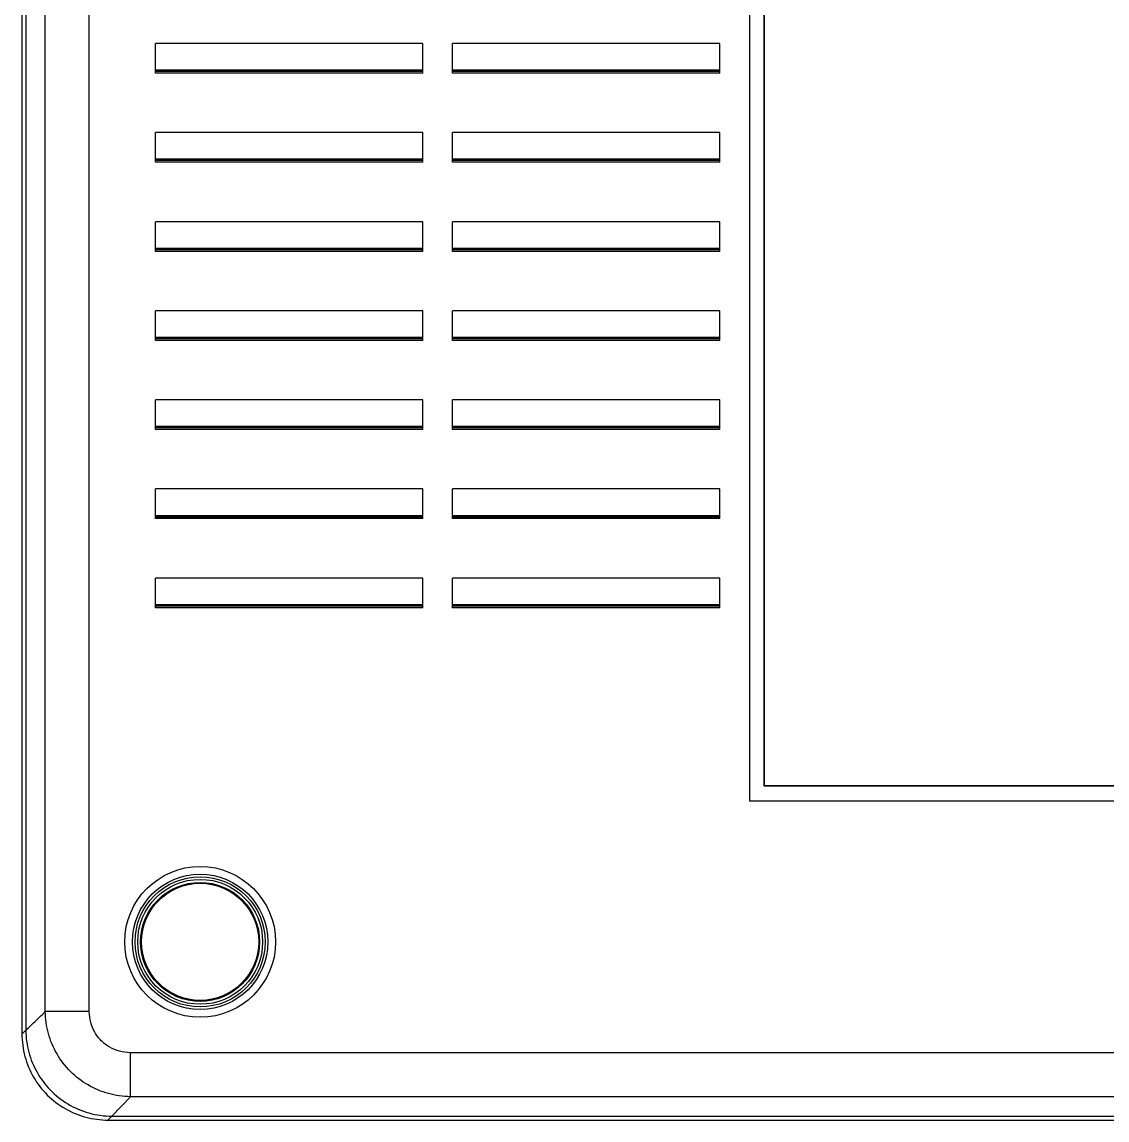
# Model space of a CAD drawing. Header units: inches. Extents: x -219 to 252, y -99 to 210.
# Drawn here: x -208.56 to -169.87, y -68.95 to -29.8 of the extents above; entities that cross this region are included whole.
import ezdxf

# ---------------------------------------------------------------- set-up
doc = ezdxf.new("R2010")
doc.units = ezdxf.units.IN
doc.header["$MEASUREMENT"] = 0
doc.layers.add('02___PRT_ALL_AXES', color=7, linetype='Continuous')

# ---------------------------------------------------------------- blocks, each defined once
blk = doc.blocks.new('block 1895')
at = {"color": 7, "lineweight": 25, "true_color": 0xffffff}
blk.add_lwpolyline([(-208.563, 4.759), (-208.563, -65.888)], dxfattribs=at)
blk = doc.blocks.new('block 1896')
at = {"color": 7, "lineweight": 25, "true_color": 0xffffff}
blk.add_lwpolyline([(-208.424, 4.62), (-208.424, -65.749)], dxfattribs=at)
blk = doc.blocks.new('block 1897')
at = {"color": 7, "lineweight": 25, "true_color": 0xffffff}
blk.add_lwpolyline([(-207.73, -65.089), (-207.73, 3.96)], dxfattribs=at)
blk = doc.blocks.new('block 1898')
at = {"color": 7, "lineweight": 25, "true_color": 0xffffff}
blk.add_lwpolyline([(-206.161, -65.089), (-206.161, 3.96)], dxfattribs=at)
blk = doc.blocks.new('block 1899')
at = {"color": 7, "lineweight": 25, "true_color": 0xffffff}
blk.add_lwpolyline([(-204.697, -68.122), (-204.697, -66.553)], dxfattribs=at)
blk = doc.blocks.new('block 1901')
at = {"color": 7, "lineweight": 25, "true_color": 0xffffff}
blk.add_lwpolyline([(-203.797, -50.686), (-203.797, -49.627)], dxfattribs=at)
blk = doc.blocks.new('block 1902')
at = {"color": 7, "lineweight": 25, "true_color": 0xffffff}
blk.add_lwpolyline([(-203.797, -47.509), (-203.797, -46.45)], dxfattribs=at)
blk = doc.blocks.new('block 1903')
at = {"color": 7, "lineweight": 25, "true_color": 0xffffff}
blk.add_lwpolyline([(-203.797, -44.332), (-203.797, -43.273)], dxfattribs=at)
blk = doc.blocks.new('block 1904')
at = {"color": 7, "lineweight": 25, "true_color": 0xffffff}
blk.add_lwpolyline([(-203.797, -41.155), (-203.797, -40.096)], dxfattribs=at)
blk = doc.blocks.new('block 1905')
at = {"color": 7, "lineweight": 25, "true_color": 0xffffff}
blk.add_lwpolyline([(-203.797, -37.978), (-203.797, -36.919)], dxfattribs=at)
blk = doc.blocks.new('block 1906')
at = {"color": 7, "lineweight": 25, "true_color": 0xffffff}
blk.add_lwpolyline([(-203.797, -34.8), (-203.797, -33.741)], dxfattribs=at)
blk = doc.blocks.new('block 1907')
at = {"color": 7, "lineweight": 25, "true_color": 0xffffff}
blk.add_lwpolyline([(-203.797, -31.623), (-203.797, -30.564)], dxfattribs=at)
blk = doc.blocks.new('block 1918')
at = {"color": 7, "lineweight": 25, "true_color": 0xffffff}
blk.add_lwpolyline([(-202.61, -31.518), (-202.605, -31.565)], dxfattribs=at)
blk = doc.blocks.new('block 1919')
at = {"color": 7, "lineweight": 25, "true_color": 0xffffff}
blk.add_lwpolyline([(-202.288, -34.695), (-202.283, -34.742)], dxfattribs=at)
blk = doc.blocks.new('block 1920')
at = {"color": 7, "lineweight": 25, "true_color": 0xffffff}
blk.add_lwpolyline([(-201.966, -37.872), (-201.961, -37.919)], dxfattribs=at)
blk = doc.blocks.new('block 1921')
at = {"color": 7, "lineweight": 25, "true_color": 0xffffff}
blk.add_lwpolyline([(-201.644, -41.049), (-201.639, -41.096)], dxfattribs=at)
blk = doc.blocks.new('block 1926')
at = {"color": 7, "lineweight": 25, "true_color": 0xffffff}
blk.add_lwpolyline([(-202.356, -31.518), (-202.352, -31.565)], dxfattribs=at)
blk = doc.blocks.new('block 1927')
at = {"color": 7, "lineweight": 25, "true_color": 0xffffff}
blk.add_lwpolyline([(-202.034, -34.695), (-202.029, -34.742)], dxfattribs=at)
blk = doc.blocks.new('block 1928')
at = {"color": 7, "lineweight": 25, "true_color": 0xffffff}
blk.add_lwpolyline([(-201.712, -37.872), (-201.707, -37.919)], dxfattribs=at)
blk = doc.blocks.new('block 1929')
at = {"color": 7, "lineweight": 25, "true_color": 0xffffff}
blk.add_lwpolyline([(-201.39, -41.049), (-201.385, -41.096)], dxfattribs=at)
blk = doc.blocks.new('block 1930')
at = {"color": 7, "lineweight": 25, "true_color": 0xffffff}
blk.add_lwpolyline([(-200.248, -50.628), (-200.253, -50.581)], dxfattribs=at)
blk = doc.blocks.new('block 1931')
at = {"color": 7, "lineweight": 25, "true_color": 0xffffff}
blk.add_lwpolyline([(-200.57, -47.45), (-200.575, -47.403)], dxfattribs=at)
blk = doc.blocks.new('block 1932')
at = {"color": 7, "lineweight": 25, "true_color": 0xffffff}
blk.add_lwpolyline([(-200.893, -44.273), (-200.897, -44.226)], dxfattribs=at)
blk = doc.blocks.new('block 1933')
at = {"color": 7, "lineweight": 25, "true_color": 0xffffff}
blk.add_lwpolyline([(-199.995, -50.628), (-199.999, -50.581)], dxfattribs=at)
blk = doc.blocks.new('block 1934')
at = {"color": 7, "lineweight": 25, "true_color": 0xffffff}
blk.add_lwpolyline([(-200.317, -47.45), (-200.322, -47.403)], dxfattribs=at)
blk = doc.blocks.new('block 1935')
at = {"color": 7, "lineweight": 25, "true_color": 0xffffff}
blk.add_lwpolyline([(-200.639, -44.273), (-200.644, -44.226)], dxfattribs=at)
blk = doc.blocks.new('block 1943')
at = {"color": 7, "lineweight": 25, "true_color": 0xffffff}
blk.add_lwpolyline([(-197.897, -31.518), (-197.897, -31.565)], dxfattribs=at)
blk = doc.blocks.new('block 1944')
at = {"color": 7, "lineweight": 25, "true_color": 0xffffff}
blk.add_lwpolyline([(-197.897, -34.695), (-197.897, -34.742)], dxfattribs=at)
blk = doc.blocks.new('block 1952')
at = {"color": 7, "lineweight": 25, "true_color": 0xffffff}
blk.add_lwpolyline([(-197.764, -31.518), (-197.764, -31.565)], dxfattribs=at)
blk = doc.blocks.new('block 1953')
at = {"color": 7, "lineweight": 25, "true_color": 0xffffff}
blk.add_lwpolyline([(-197.764, -34.695), (-197.764, -34.742)], dxfattribs=at)
blk = doc.blocks.new('block 1961')
at = {"color": 7, "lineweight": 25, "true_color": 0xffffff}
blk.add_lwpolyline([(-196.053, -31.518), (-196.053, -31.565)], dxfattribs=at)
blk = doc.blocks.new('block 1969')
at = {"color": 7, "lineweight": 25, "true_color": 0xffffff}
blk.add_lwpolyline([(-195.921, -31.518), (-195.921, -31.565)], dxfattribs=at)
blk = doc.blocks.new('block 1970')
at = {"color": 7, "lineweight": 25, "true_color": 0xffffff}
blk.add_lwpolyline([(-194.266, -50.686), (-194.266, -49.627)], dxfattribs=at)
blk = doc.blocks.new('block 1971')
at = {"color": 7, "lineweight": 25, "true_color": 0xffffff}
blk.add_lwpolyline([(-194.266, -47.509), (-194.266, -46.45)], dxfattribs=at)
blk = doc.blocks.new('block 1972')
at = {"color": 7, "lineweight": 25, "true_color": 0xffffff}
blk.add_lwpolyline([(-194.266, -44.332), (-194.266, -43.273)], dxfattribs=at)
blk = doc.blocks.new('block 1973')
at = {"color": 7, "lineweight": 25, "true_color": 0xffffff}
blk.add_lwpolyline([(-194.266, -41.155), (-194.266, -40.096)], dxfattribs=at)
blk = doc.blocks.new('block 1974')
at = {"color": 7, "lineweight": 25, "true_color": 0xffffff}
blk.add_lwpolyline([(-194.266, -37.978), (-194.266, -36.919)], dxfattribs=at)
blk = doc.blocks.new('block 1975')
at = {"color": 7, "lineweight": 25, "true_color": 0xffffff}
blk.add_lwpolyline([(-194.266, -34.8), (-194.266, -33.741)], dxfattribs=at)
blk = doc.blocks.new('block 1976')
at = {"color": 7, "lineweight": 25, "true_color": 0xffffff}
blk.add_lwpolyline([(-194.266, -31.623), (-194.266, -30.564)], dxfattribs=at)
blk = doc.blocks.new('block 1984')
at = {"color": 7, "lineweight": 25, "true_color": 0xffffff}
blk.add_lwpolyline([(-193.207, -50.686), (-193.207, -49.627)], dxfattribs=at)
blk = doc.blocks.new('block 1985')
at = {"color": 7, "lineweight": 25, "true_color": 0xffffff}
blk.add_lwpolyline([(-193.207, -47.509), (-193.207, -46.45)], dxfattribs=at)
blk = doc.blocks.new('block 1986')
at = {"color": 7, "lineweight": 25, "true_color": 0xffffff}
blk.add_lwpolyline([(-193.207, -44.332), (-193.207, -43.273)], dxfattribs=at)
blk = doc.blocks.new('block 1987')
at = {"color": 7, "lineweight": 25, "true_color": 0xffffff}
blk.add_lwpolyline([(-193.207, -41.155), (-193.207, -40.096)], dxfattribs=at)
blk = doc.blocks.new('block 1988')
at = {"color": 7, "lineweight": 25, "true_color": 0xffffff}
blk.add_lwpolyline([(-193.207, -37.978), (-193.207, -36.919)], dxfattribs=at)
blk = doc.blocks.new('block 1989')
at = {"color": 7, "lineweight": 25, "true_color": 0xffffff}
blk.add_lwpolyline([(-193.207, -34.8), (-193.207, -33.741)], dxfattribs=at)
blk = doc.blocks.new('block 1990')
at = {"color": 7, "lineweight": 25, "true_color": 0xffffff}
blk.add_lwpolyline([(-193.207, -31.623), (-193.207, -30.564)], dxfattribs=at)
blk = doc.blocks.new('block 1998')
at = {"color": 7, "lineweight": 25, "true_color": 0xffffff}
blk.add_lwpolyline([(-205.496, -68.955), (-105.725, -68.955)], dxfattribs=at)
blk = doc.blocks.new('block 1999')
at = {"color": 7, "lineweight": 25, "true_color": 0xffffff}
blk.add_lwpolyline([(-205.357, -68.816), (-105.864, -68.816)], dxfattribs=at)
blk = doc.blocks.new('block 2000')
at = {"color": 7, "lineweight": 25, "true_color": 0xffffff}
blk.add_lwpolyline([(-106.524, -68.122), (-204.697, -68.122)], dxfattribs=at)
blk = doc.blocks.new('block 2001')
at = {"color": 7, "lineweight": 25, "true_color": 0xffffff}
blk.add_lwpolyline([(-106.524, -66.553), (-204.697, -66.553)], dxfattribs=at)
blk = doc.blocks.new('block 2003')
at = {"color": 7, "lineweight": 25, "true_color": 0xffffff}
blk.add_lwpolyline([(-206.161, -65.089), (-207.73, -65.089)], dxfattribs=at)
blk = doc.blocks.new('block 2004')
at = {"color": 7, "lineweight": 25, "true_color": 0xffffff}
blk.add_lwpolyline([(-183.675, -50.686), (-183.675, -49.627)], dxfattribs=at)
blk = doc.blocks.new('block 2005')
at = {"color": 7, "lineweight": 25, "true_color": 0xffffff}
blk.add_lwpolyline([(-183.675, -47.509), (-183.675, -46.45)], dxfattribs=at)
blk = doc.blocks.new('block 2006')
at = {"color": 7, "lineweight": 25, "true_color": 0xffffff}
blk.add_lwpolyline([(-183.675, -44.332), (-183.675, -43.273)], dxfattribs=at)
blk = doc.blocks.new('block 2007')
at = {"color": 7, "lineweight": 25, "true_color": 0xffffff}
blk.add_lwpolyline([(-183.675, -41.155), (-183.675, -40.096)], dxfattribs=at)
blk = doc.blocks.new('block 2008')
at = {"color": 7, "lineweight": 25, "true_color": 0xffffff}
blk.add_lwpolyline([(-183.675, -37.978), (-183.675, -36.919)], dxfattribs=at)
blk = doc.blocks.new('block 2009')
at = {"color": 7, "lineweight": 25, "true_color": 0xffffff}
blk.add_lwpolyline([(-183.675, -34.8), (-183.675, -33.741)], dxfattribs=at)
blk = doc.blocks.new('block 2010')
at = {"color": 7, "lineweight": 25, "true_color": 0xffffff}
blk.add_lwpolyline([(-183.675, -31.623), (-183.675, -30.564)], dxfattribs=at)
blk = doc.blocks.new('block 2018')
at = {"color": 7, "lineweight": 25, "true_color": 0xffffff}
blk.add_lwpolyline([(-182.616, -3.563), (-182.616, -57.566)], dxfattribs=at)
blk = doc.blocks.new('block 2020')
at = {"color": 7, "lineweight": 25, "true_color": 0xffffff}
blk.add_lwpolyline([(-182.095, -57.049), (-182.095, -4.08)], dxfattribs=at)
blk = doc.blocks.new('block 2021')
at = {"color": 7, "lineweight": 25, "true_color": 0xffffff}
blk.add_lwpolyline([(-182.091, -57.04), (-182.091, -57.049)], dxfattribs=at)
blk = doc.blocks.new('block 2022')
at = {"color": 7, "lineweight": 25, "true_color": 0xffffff}
blk.add_lwpolyline([(-182.087, -57.045), (-182.087, -4.084)], dxfattribs=at)
blk = doc.blocks.new('block 2023')
at = {"color": 7, "lineweight": 25, "true_color": 0xffffff}
blk.add_lwpolyline([(-182.612, -57.57), (-128.609, -57.57)], dxfattribs=at)
blk = doc.blocks.new('block 2024')
at = {"color": 7, "lineweight": 25, "true_color": 0xffffff}
blk.add_lwpolyline([(-182.616, -57.566), (-182.608, -57.566)], dxfattribs=at)
blk = doc.blocks.new('block 2025')
at = {"color": 7, "lineweight": 25, "true_color": 0xffffff}
blk.add_lwpolyline([(-129.126, -57.049), (-182.095, -57.049)], dxfattribs=at)
blk = doc.blocks.new('block 2027')
at = {"color": 7, "lineweight": 25, "true_color": 0xffffff}
blk.add_lwpolyline([(-129.13, -57.04), (-182.091, -57.04)], dxfattribs=at)
blk = doc.blocks.new('block 2028')
at = {"color": 7, "lineweight": 25, "true_color": 0xffffff}
blk.add_lwpolyline([(-196.317, -34.695), (-196.374, -34.742)], dxfattribs=at)
blk = doc.blocks.new('block 2029')
at = {"color": 7, "lineweight": 25, "true_color": 0xffffff}
blk.add_lwpolyline([(-196.028, -34.695), (-196.086, -34.742)], dxfattribs=at)
blk = doc.blocks.new('block 2030')
at = {"color": 7, "lineweight": 25, "true_color": 0xffffff}
blk.add_lwpolyline([(-183.675, -50.686), (-193.207, -50.686)], dxfattribs=at)
blk = doc.blocks.new('block 2031')
at = {"color": 7, "lineweight": 25, "true_color": 0xffffff}
blk.add_lwpolyline([(-194.266, -50.686), (-203.797, -50.686)], dxfattribs=at)
blk = doc.blocks.new('block 2034')
at = {"color": 7, "lineweight": 25, "true_color": 0xffffff}
blk.add_lwpolyline([(-183.675, -50.628), (-193.207, -50.628)], dxfattribs=at)
blk = doc.blocks.new('block 2035')
at = {"color": 7, "lineweight": 25, "true_color": 0xffffff}
blk.add_lwpolyline([(-194.266, -50.628), (-203.797, -50.628)], dxfattribs=at)
blk = doc.blocks.new('block 2038')
at = {"color": 7, "lineweight": 25, "true_color": 0xffffff}
blk.add_lwpolyline([(-183.675, -50.581), (-193.207, -50.581)], dxfattribs=at)
blk = doc.blocks.new('block 2039')
at = {"color": 7, "lineweight": 25, "true_color": 0xffffff}
blk.add_lwpolyline([(-194.266, -50.581), (-203.797, -50.581)], dxfattribs=at)
blk = doc.blocks.new('block 2042')
at = {"color": 7, "lineweight": 25, "true_color": 0xffffff}
blk.add_lwpolyline([(-183.675, -49.627), (-193.207, -49.627)], dxfattribs=at)
blk = doc.blocks.new('block 2043')
at = {"color": 7, "lineweight": 25, "true_color": 0xffffff}
blk.add_lwpolyline([(-194.266, -49.627), (-203.797, -49.627)], dxfattribs=at)
blk = doc.blocks.new('block 2046')
at = {"color": 7, "lineweight": 25, "true_color": 0xffffff}
blk.add_lwpolyline([(-183.675, -47.509), (-193.207, -47.509)], dxfattribs=at)
blk = doc.blocks.new('block 2047')
at = {"color": 7, "lineweight": 25, "true_color": 0xffffff}
blk.add_lwpolyline([(-194.266, -47.509), (-203.797, -47.509)], dxfattribs=at)
blk = doc.blocks.new('block 2050')
at = {"color": 7, "lineweight": 25, "true_color": 0xffffff}
blk.add_lwpolyline([(-183.675, -47.45), (-193.207, -47.45)], dxfattribs=at)
blk = doc.blocks.new('block 2051')
at = {"color": 7, "lineweight": 25, "true_color": 0xffffff}
blk.add_lwpolyline([(-194.266, -47.45), (-203.797, -47.45)], dxfattribs=at)
blk = doc.blocks.new('block 2056')
at = {"color": 7, "lineweight": 25, "true_color": 0xffffff}
blk.add_lwpolyline([(-183.675, -47.403), (-193.207, -47.403)], dxfattribs=at)
blk = doc.blocks.new('block 2057')
at = {"color": 7, "lineweight": 25, "true_color": 0xffffff}
blk.add_lwpolyline([(-194.266, -47.403), (-203.797, -47.403)], dxfattribs=at)
blk = doc.blocks.new('block 2060')
at = {"color": 7, "lineweight": 25, "true_color": 0xffffff}
blk.add_lwpolyline([(-183.675, -46.45), (-193.207, -46.45)], dxfattribs=at)
blk = doc.blocks.new('block 2061')
at = {"color": 7, "lineweight": 25, "true_color": 0xffffff}
blk.add_lwpolyline([(-194.266, -46.45), (-203.797, -46.45)], dxfattribs=at)
blk = doc.blocks.new('block 2064')
at = {"color": 7, "lineweight": 25, "true_color": 0xffffff}
blk.add_lwpolyline([(-183.675, -44.332), (-193.207, -44.332)], dxfattribs=at)
blk = doc.blocks.new('block 2065')
at = {"color": 7, "lineweight": 25, "true_color": 0xffffff}
blk.add_lwpolyline([(-194.266, -44.332), (-203.797, -44.332)], dxfattribs=at)
blk = doc.blocks.new('block 2068')
at = {"color": 7, "lineweight": 25, "true_color": 0xffffff}
blk.add_lwpolyline([(-183.675, -44.273), (-193.207, -44.273)], dxfattribs=at)
blk = doc.blocks.new('block 2069')
at = {"color": 7, "lineweight": 25, "true_color": 0xffffff}
blk.add_lwpolyline([(-194.266, -44.273), (-203.797, -44.273)], dxfattribs=at)
blk = doc.blocks.new('block 2072')
at = {"color": 7, "lineweight": 25, "true_color": 0xffffff}
blk.add_lwpolyline([(-183.675, -44.226), (-193.207, -44.226)], dxfattribs=at)
blk = doc.blocks.new('block 2073')
at = {"color": 7, "lineweight": 25, "true_color": 0xffffff}
blk.add_lwpolyline([(-194.266, -44.226), (-203.797, -44.226)], dxfattribs=at)
blk = doc.blocks.new('block 2076')
at = {"color": 7, "lineweight": 25, "true_color": 0xffffff}
blk.add_lwpolyline([(-183.675, -43.273), (-193.207, -43.273)], dxfattribs=at)
blk = doc.blocks.new('block 2077')
at = {"color": 7, "lineweight": 25, "true_color": 0xffffff}
blk.add_lwpolyline([(-194.266, -43.273), (-203.797, -43.273)], dxfattribs=at)
blk = doc.blocks.new('block 2080')
at = {"color": 7, "lineweight": 25, "true_color": 0xffffff}
blk.add_lwpolyline([(-204.697, -68.122), (-205.357, -68.816)], dxfattribs=at)
blk = doc.blocks.new('block 2081')
at = {"color": 7, "lineweight": 25, "true_color": 0xffffff}
blk.add_lwpolyline([(-208.563, -65.888), (-208.424, -65.749)], dxfattribs=at)
blk = doc.blocks.new('block 2082')
at = {"color": 7, "lineweight": 25, "true_color": 0xffffff}
blk.add_lwpolyline([(-183.675, -41.155), (-193.207, -41.155)], dxfattribs=at)
blk = doc.blocks.new('block 2083')
at = {"color": 7, "lineweight": 25, "true_color": 0xffffff}
blk.add_lwpolyline([(-194.266, -41.155), (-203.797, -41.155)], dxfattribs=at)
blk = doc.blocks.new('block 2086')
at = {"color": 7, "lineweight": 25, "true_color": 0xffffff}
blk.add_lwpolyline([(-183.675, -41.096), (-193.207, -41.096)], dxfattribs=at)
blk = doc.blocks.new('block 2087')
at = {"color": 7, "lineweight": 25, "true_color": 0xffffff}
blk.add_lwpolyline([(-194.266, -41.096), (-203.797, -41.096)], dxfattribs=at)
blk = doc.blocks.new('block 2090')
at = {"color": 7, "lineweight": 25, "true_color": 0xffffff}
blk.add_lwpolyline([(-183.675, -41.049), (-193.207, -41.049)], dxfattribs=at)
blk = doc.blocks.new('block 2091')
at = {"color": 7, "lineweight": 25, "true_color": 0xffffff}
blk.add_lwpolyline([(-194.266, -41.049), (-203.797, -41.049)], dxfattribs=at)
blk = doc.blocks.new('block 2094')
at = {"color": 7, "lineweight": 25, "true_color": 0xffffff}
blk.add_lwpolyline([(-183.675, -40.096), (-193.207, -40.096)], dxfattribs=at)
blk = doc.blocks.new('block 2095')
at = {"color": 7, "lineweight": 25, "true_color": 0xffffff}
blk.add_lwpolyline([(-194.266, -40.096), (-203.797, -40.096)], dxfattribs=at)
blk = doc.blocks.new('block 2102')
at = {"color": 7, "lineweight": 25, "true_color": 0xffffff}
blk.add_lwpolyline([(-205.357, -68.816), (-205.496, -68.955)], dxfattribs=at)
blk = doc.blocks.new('block 2103')
at = {"color": 7, "lineweight": 25, "true_color": 0xffffff}
blk.add_lwpolyline([(-183.675, -37.978), (-193.207, -37.978)], dxfattribs=at)
blk = doc.blocks.new('block 2104')
at = {"color": 7, "lineweight": 25, "true_color": 0xffffff}
blk.add_lwpolyline([(-194.266, -37.978), (-203.797, -37.978)], dxfattribs=at)
blk = doc.blocks.new('block 2107')
at = {"color": 7, "lineweight": 25, "true_color": 0xffffff}
blk.add_lwpolyline([(-183.675, -37.919), (-193.207, -37.919)], dxfattribs=at)
blk = doc.blocks.new('block 2108')
at = {"color": 7, "lineweight": 25, "true_color": 0xffffff}
blk.add_lwpolyline([(-194.266, -37.919), (-203.797, -37.919)], dxfattribs=at)
blk = doc.blocks.new('block 2111')
at = {"color": 7, "lineweight": 25, "true_color": 0xffffff}
blk.add_lwpolyline([(-183.675, -37.872), (-193.207, -37.872)], dxfattribs=at)
blk = doc.blocks.new('block 2112')
at = {"color": 7, "lineweight": 25, "true_color": 0xffffff}
blk.add_lwpolyline([(-194.266, -37.872), (-203.797, -37.872)], dxfattribs=at)
blk = doc.blocks.new('block 2115')
at = {"color": 7, "lineweight": 25, "true_color": 0xffffff}
blk.add_lwpolyline([(-183.675, -36.919), (-193.207, -36.919)], dxfattribs=at)
blk = doc.blocks.new('block 2116')
at = {"color": 7, "lineweight": 25, "true_color": 0xffffff}
blk.add_lwpolyline([(-194.266, -36.919), (-203.797, -36.919)], dxfattribs=at)
blk = doc.blocks.new('block 2119')
at = {"color": 7, "lineweight": 25, "true_color": 0xffffff}
blk.add_lwpolyline([(-183.675, -34.8), (-193.207, -34.8)], dxfattribs=at)
blk = doc.blocks.new('block 2120')
at = {"color": 7, "lineweight": 25, "true_color": 0xffffff}
blk.add_lwpolyline([(-194.266, -34.8), (-203.797, -34.8)], dxfattribs=at)
blk = doc.blocks.new('block 2123')
at = {"color": 7, "lineweight": 25, "true_color": 0xffffff}
blk.add_lwpolyline([(-183.675, -34.742), (-193.207, -34.742)], dxfattribs=at)
blk = doc.blocks.new('block 2124')
at = {"color": 7, "lineweight": 25, "true_color": 0xffffff}
blk.add_lwpolyline([(-194.266, -34.742), (-203.797, -34.742)], dxfattribs=at)
blk = doc.blocks.new('block 2127')
at = {"color": 7, "lineweight": 25, "true_color": 0xffffff}
blk.add_lwpolyline([(-183.675, -34.695), (-193.207, -34.695)], dxfattribs=at)
blk = doc.blocks.new('block 2128')
at = {"color": 7, "lineweight": 25, "true_color": 0xffffff}
blk.add_lwpolyline([(-194.266, -34.695), (-203.797, -34.695)], dxfattribs=at)
blk = doc.blocks.new('block 2133')
at = {"color": 7, "lineweight": 25, "true_color": 0xffffff}
blk.add_lwpolyline([(-183.675, -33.741), (-193.207, -33.741)], dxfattribs=at)
blk = doc.blocks.new('block 2134')
at = {"color": 7, "lineweight": 25, "true_color": 0xffffff}
blk.add_lwpolyline([(-194.266, -33.741), (-203.797, -33.741)], dxfattribs=at)
blk = doc.blocks.new('block 2137')
at = {"color": 7, "lineweight": 25, "true_color": 0xffffff}
blk.add_lwpolyline([(-183.675, -31.623), (-193.207, -31.623)], dxfattribs=at)
blk = doc.blocks.new('block 2138')
at = {"color": 7, "lineweight": 25, "true_color": 0xffffff}
blk.add_lwpolyline([(-194.266, -31.623), (-203.797, -31.623)], dxfattribs=at)
blk = doc.blocks.new('block 2141')
at = {"color": 7, "lineweight": 25, "true_color": 0xffffff}
blk.add_lwpolyline([(-183.675, -31.565), (-193.207, -31.565)], dxfattribs=at)
blk = doc.blocks.new('block 2142')
at = {"color": 7, "lineweight": 25, "true_color": 0xffffff}
blk.add_lwpolyline([(-194.266, -31.565), (-203.797, -31.565)], dxfattribs=at)
blk = doc.blocks.new('block 2145')
at = {"color": 7, "lineweight": 25, "true_color": 0xffffff}
blk.add_lwpolyline([(-183.675, -31.518), (-193.207, -31.518)], dxfattribs=at)
blk = doc.blocks.new('block 2146')
at = {"color": 7, "lineweight": 25, "true_color": 0xffffff}
blk.add_lwpolyline([(-194.266, -31.518), (-203.797, -31.518)], dxfattribs=at)
blk = doc.blocks.new('block 2149')
at = {"color": 7, "lineweight": 25, "true_color": 0xffffff}
blk.add_lwpolyline([(-183.675, -30.564), (-193.207, -30.564)], dxfattribs=at)
blk = doc.blocks.new('block 2150')
at = {"color": 7, "lineweight": 25, "true_color": 0xffffff}
blk.add_lwpolyline([(-194.266, -30.564), (-203.797, -30.564)], dxfattribs=at)
blk = doc.blocks.new('block 2602')
at = {"color": 7, "lineweight": 25, "true_color": 0xffffff}
blk.add_open_spline([(-199.52, -62.6), (-199.52, -61.116), (-200.724, -59.912), (-202.208, -59.912), (-203.693, -59.912), (-204.897, -61.116), (-204.897, -62.6), (-204.897, -64.085), (-203.693, -65.289), (-202.208, -65.289), (-200.724, -65.289), (-199.52, -64.085), (-199.52, -62.6), (-199.52, -62.6), (-199.52, -62.6), (-199.52, -62.6)], degree=3, knots=[0, 0, 0, 0, 1, 1, 1, 2, 2, 2, 3, 3, 3, 4, 4, 4, 5, 5, 5, 5], dxfattribs=at)
blk = doc.blocks.new('block 2603')
at = {"color": 7, "lineweight": 25, "true_color": 0xffffff}
blk.add_open_spline([(-199.795, -62.6), (-199.795, -61.267), (-200.876, -60.187), (-202.208, -60.187), (-203.541, -60.187), (-204.622, -61.267), (-204.622, -62.6), (-204.622, -63.933), (-203.541, -65.014), (-202.208, -65.014), (-200.876, -65.014), (-199.795, -63.933), (-199.795, -62.6), (-199.795, -62.6), (-199.795, -62.6), (-199.795, -62.6)], degree=3, knots=[0, 0, 0, 0, 1, 1, 1, 2, 2, 2, 3, 3, 3, 4, 4, 4, 5, 5, 5, 5], dxfattribs=at)
blk = doc.blocks.new('block 2604')
at = {"color": 7, "lineweight": 25, "true_color": 0xffffff}
blk.add_open_spline([(-199.887, -62.6), (-199.887, -61.318), (-200.926, -60.279), (-202.208, -60.279), (-203.491, -60.279), (-204.53, -61.318), (-204.53, -62.6), (-204.53, -63.883), (-203.491, -64.922), (-202.208, -64.922), (-200.926, -64.922), (-199.887, -63.883), (-199.887, -62.6), (-199.887, -62.6), (-199.887, -62.6), (-199.887, -62.6)], degree=3, knots=[0, 0, 0, 0, 1, 1, 1, 2, 2, 2, 3, 3, 3, 4, 4, 4, 5, 5, 5, 5], dxfattribs=at)
blk = doc.blocks.new('block 2605')
at = {"color": 7, "lineweight": 25, "true_color": 0xffffff}
blk.add_open_spline([(-199.981, -62.6), (-199.981, -61.37), (-200.978, -60.373), (-202.208, -60.373), (-203.439, -60.373), (-204.436, -61.37), (-204.436, -62.6), (-204.436, -63.831), (-203.439, -64.828), (-202.208, -64.828), (-200.978, -64.828), (-199.981, -63.831), (-199.981, -62.6), (-199.981, -62.6), (-199.981, -62.6), (-199.981, -62.6)], degree=3, knots=[0, 0, 0, 0, 1, 1, 1, 2, 2, 2, 3, 3, 3, 4, 4, 4, 5, 5, 5, 5], dxfattribs=at)
blk = doc.blocks.new('block 2606')
at = {"color": 7, "lineweight": 25, "true_color": 0xffffff}
blk.add_open_spline([(-200.087, -62.6), (-200.087, -61.429), (-201.037, -60.479), (-202.208, -60.479), (-203.38, -60.479), (-204.33, -61.429), (-204.33, -62.6), (-204.33, -63.772), (-203.38, -64.722), (-202.208, -64.722), (-201.037, -64.722), (-200.087, -63.772), (-200.087, -62.6), (-200.087, -62.6), (-200.087, -62.6), (-200.087, -62.6)], degree=3, knots=[0, 0, 0, 0, 1, 1, 1, 2, 2, 2, 3, 3, 3, 4, 4, 4, 5, 5, 5, 5], dxfattribs=at)
blk = doc.blocks.new('block 2607')
at = {"color": 7, "lineweight": 25, "true_color": 0xffffff}
blk.add_open_spline([(-200.09, -62.6), (-200.09, -61.431), (-201.039, -60.482), (-202.208, -60.482), (-203.378, -60.482), (-204.326, -61.431), (-204.326, -62.6), (-204.326, -63.77), (-203.378, -64.718), (-202.208, -64.718), (-201.039, -64.718), (-200.09, -63.77), (-200.09, -62.6), (-200.09, -62.6), (-200.09, -62.6), (-200.09, -62.6)], degree=3, knots=[0, 0, 0, 0, 1, 1, 1, 2, 2, 2, 3, 3, 3, 4, 4, 4, 5, 5, 5, 5], dxfattribs=at)
blk = doc.blocks.new('block 2608')
at = {"color": 7, "lineweight": 25, "true_color": 0xffffff}
blk.add_open_spline([(-193.161, -44.257), (-193.174, -44.251), (-193.187, -44.245), (-193.201, -44.238)], degree=3, dxfattribs=at)
blk = doc.blocks.new('block 2609')
at = {"color": 7, "lineweight": 25, "true_color": 0xffffff}
blk.add_open_spline([(-194.272, -44.238), (-194.285, -44.245), (-194.298, -44.251), (-194.311, -44.257)], degree=3, dxfattribs=at)
blk = doc.blocks.new('block 2610')
at = {"color": 7, "lineweight": 25, "true_color": 0xffffff}
blk.add_open_spline([(-193.161, -31.549), (-193.174, -31.542), (-193.187, -31.536), (-193.201, -31.53)], degree=3, dxfattribs=at)
blk = doc.blocks.new('block 2611')
at = {"color": 7, "lineweight": 25, "true_color": 0xffffff}
blk.add_open_spline([(-194.272, -31.53), (-194.285, -31.536), (-194.298, -31.542), (-194.311, -31.549)], degree=3, dxfattribs=at)
blk = doc.blocks.new('block 2915')
at = {"color": 7, "lineweight": 25, "true_color": 0xffffff}
blk.add_open_spline([(-208.563, -65.883), (-208.563, -66.153), (-208.527, -66.425), (-208.457, -66.687), (-208.387, -66.946), (-208.283, -67.197), (-208.148, -67.429), (-208.014, -67.66), (-207.849, -67.874), (-207.659, -68.062), (-207.47, -68.25), (-207.256, -68.414), (-207.025, -68.547), (-206.794, -68.68), (-206.545, -68.782), (-206.287, -68.851), (-206.027, -68.92), (-205.759, -68.955), (-205.491, -68.955)], degree=3, knots=[0, 0, 0, 0, 1, 1, 1, 2, 2, 2, 3, 3, 3, 4, 4, 4, 5, 5, 5, 6, 6, 6, 6], dxfattribs=at)
blk = doc.blocks.new('block 2920')
at = {"color": 7, "lineweight": 25, "true_color": 0xffffff}
blk.add_open_spline([(-204.697, -66.553), (-204.825, -66.552), (-204.955, -66.536), (-205.079, -66.503), (-205.202, -66.47), (-205.321, -66.421), (-205.432, -66.358), (-205.542, -66.294), (-205.644, -66.216), (-205.735, -66.126)], degree=3, knots=[0, 0, 0, 0, 1, 1, 1, 2, 2, 2, 3, 3, 3, 3], dxfattribs=at)
blk = doc.blocks.new('block 2921')
at = {"color": 7, "lineweight": 25, "true_color": 0xffffff}
blk.add_open_spline([(-205.735, -66.126), (-205.824, -66.036), (-205.902, -65.934), (-205.966, -65.823), (-206.029, -65.713), (-206.078, -65.594), (-206.111, -65.471), (-206.144, -65.346), (-206.16, -65.217), (-206.161, -65.089)], degree=3, knots=[0, 0, 0, 0, 1, 1, 1, 2, 2, 2, 3, 3, 3, 3], dxfattribs=at)
blk = doc.blocks.new('block 2923')
at = {"color": 7, "lineweight": 25, "true_color": 0xffffff}
blk.add_open_spline([(-206.831, -67.223), (-207.017, -67.037), (-207.18, -66.826), (-207.313, -66.599), (-207.446, -66.371), (-207.55, -66.126), (-207.62, -65.871), (-207.691, -65.617), (-207.728, -65.352), (-207.731, -65.089)], degree=3, knots=[0, 0, 0, 0, 1, 1, 1, 2, 2, 2, 3, 3, 3, 3], dxfattribs=at)
blk = doc.blocks.new('block 2924')
at = {"color": 7, "lineweight": 25, "true_color": 0xffffff}
blk.add_open_spline([(-204.697, -68.123), (-204.96, -68.12), (-205.225, -68.083), (-205.479, -68.012), (-205.734, -67.942), (-205.979, -67.838), (-206.207, -67.705), (-206.435, -67.572), (-206.645, -67.409), (-206.831, -67.223)], degree=3, knots=[0, 0, 0, 0, 1, 1, 1, 2, 2, 2, 3, 3, 3, 3], dxfattribs=at)
blk = doc.blocks.new('block 2925')
at = {"color": 7, "lineweight": 25, "true_color": 0xffffff}
blk.add_open_spline([(-208.424, -65.749), (-208.423, -66.015), (-208.387, -66.282), (-208.318, -66.54), (-208.251, -66.789), (-208.152, -67.029), (-208.026, -67.253), (-207.896, -67.481), (-207.738, -67.693), (-207.555, -67.881), (-207.368, -68.074), (-207.156, -68.243), (-206.925, -68.38), (-206.691, -68.52), (-206.439, -68.628), (-206.177, -68.702), (-205.91, -68.777), (-205.633, -68.815), (-205.357, -68.816)], degree=3, knots=[0, 0, 0, 0, 1, 1, 1, 2, 2, 2, 3, 3, 3, 4, 4, 4, 5, 5, 5, 6, 6, 6, 6], dxfattribs=at)
blk = doc.blocks.new('block 2927')
at = {"color": 7, "lineweight": 25, "true_color": 0xffffff}
blk.add_open_spline([(-208.424, -65.749), (-208.372, -65.7), (-208.321, -65.651), (-208.27, -65.602), (-208.193, -65.529), (-208.115, -65.455), (-208.038, -65.382), (-207.936, -65.284), (-207.833, -65.187), (-207.73, -65.089)], degree=3, knots=[0, 0, 0, 0, 1, 1, 1, 2, 2, 2, 3, 3, 3, 3], dxfattribs=at)
blk = doc.blocks.new('block 4399')
at = {"layer": '02___PRT_ALL_AXES', "color": 7, "lineweight": 25, "true_color": 0xffffff}
blk.add_open_spline([(-204.3, -62.6), (-204.3, -63.756), (-203.364, -64.692), (-202.208, -64.692), (-201.053, -64.692), (-200.117, -63.756), (-200.117, -62.6), (-200.117, -61.445), (-201.053, -60.509), (-202.208, -60.509), (-203.363, -60.509), (-204.3, -61.445), (-204.3, -62.6)], degree=3, knots=[0, 0, 0, 0, 1, 1, 1, 2, 2, 2, 3, 3, 3, 4, 4, 4, 4], dxfattribs=at)
blk = doc.blocks.new('block 4400')
at = {"layer": '02___PRT_ALL_AXES', "color": 7, "lineweight": 25, "true_color": 0xffffff}
blk.add_open_spline([(-200.121, -62.6), (-200.121, -61.448), (-201.056, -60.513), (-202.208, -60.513), (-203.361, -60.513), (-204.295, -61.448), (-204.295, -62.6), (-204.295, -63.753), (-203.361, -64.687), (-202.208, -64.687), (-201.056, -64.687), (-200.121, -63.753), (-200.121, -62.6), (-200.121, -62.6), (-200.121, -62.6), (-200.121, -62.6)], degree=3, knots=[0, 0, 0, 0, 1, 1, 1, 2, 2, 2, 3, 3, 3, 4, 4, 4, 5, 5, 5, 5], dxfattribs=at)

msp = doc.modelspace()

# ---------------------------------------------------------------- block references
for name in ['block 1895', 'block 1896', 'block 1897', 'block 1898', 'block 2018', 'block 2020', 'block 2022', 'block 1907', 'block 2150', 'block 1976', 'block 1990', 'block 2149', 'block 2010', 'block 2146', 'block 2142', 'block 2138', 'block 1918', 'block 1926', 'block 1943', 'block 1952', 'block 1961', 'block 1969', 'block 2611', 'block 2145', 'block 2141', 'block 2137', 'block 2610', 'block 1906', 'block 2134', 'block 1975', 'block 1989', 'block 2133', 'block 2009', 'block 2128', 'block 2124', 'block 2120', 'block 1919', 'block 1927', 'block 1944', 'block 1953', 'block 2028', 'block 2029', 'block 2127', 'block 2123', 'block 2119', 'block 1905', 'block 2116', 'block 1974', 'block 1988', 'block 2115', 'block 2008', 'block 2112', 'block 2108', 'block 2104', 'block 1920', 'block 1928', 'block 2111', 'block 2107', 'block 2103', 'block 1904', 'block 2095', 'block 1973', 'block 1987', 'block 2094', 'block 2007', 'block 2091', 'block 2087', 'block 1921', 'block 1929', 'block 2090', 'block 2086', 'block 2083', 'block 2082', 'block 1903', 'block 2077', 'block 1972', 'block 1986', 'block 2076', 'block 2006', 'block 2073', 'block 1932', 'block 1935', 'block 2609', 'block 2072', 'block 2608', 'block 2069', 'block 2065', 'block 2068', 'block 2064', 'block 1902', 'block 2061', 'block 1971', 'block 1985', 'block 2060', 'block 2005', 'block 2057', 'block 2051', 'block 2047', 'block 1931', 'block 1934', 'block 2056', 'block 2050', 'block 2046', 'block 1901', 'block 2043', 'block 1970', 'block 1984', 'block 2042', 'block 2004', 'block 2039', 'block 2035', 'block 2031', 'block 1930', 'block 1933', 'block 2038', 'block 2034', 'block 2030', 'block 2025', 'block 2021', 'block 2027', 'block 2024', 'block 2023', 'block 2602', 'block 2603', 'block 2604', 'block 2605', 'block 2606', 'block 2607', 'block 2927', 'block 2923', 'block 2003', 'block 2921', 'block 2081', 'block 2925', 'block 2915', 'block 2920', 'block 1899', 'block 2001', 'block 2924', 'block 2080', 'block 2000', 'block 2102', 'block 1999', 'block 1998']:
    msp.add_blockref(name, (0, 0))
at = {"layer": '02___PRT_ALL_AXES'}
for name in ['block 4399', 'block 4400']:
    msp.add_blockref(name, (0, 0), dxfattribs=at)

doc.saveas('drawing.dxf')
